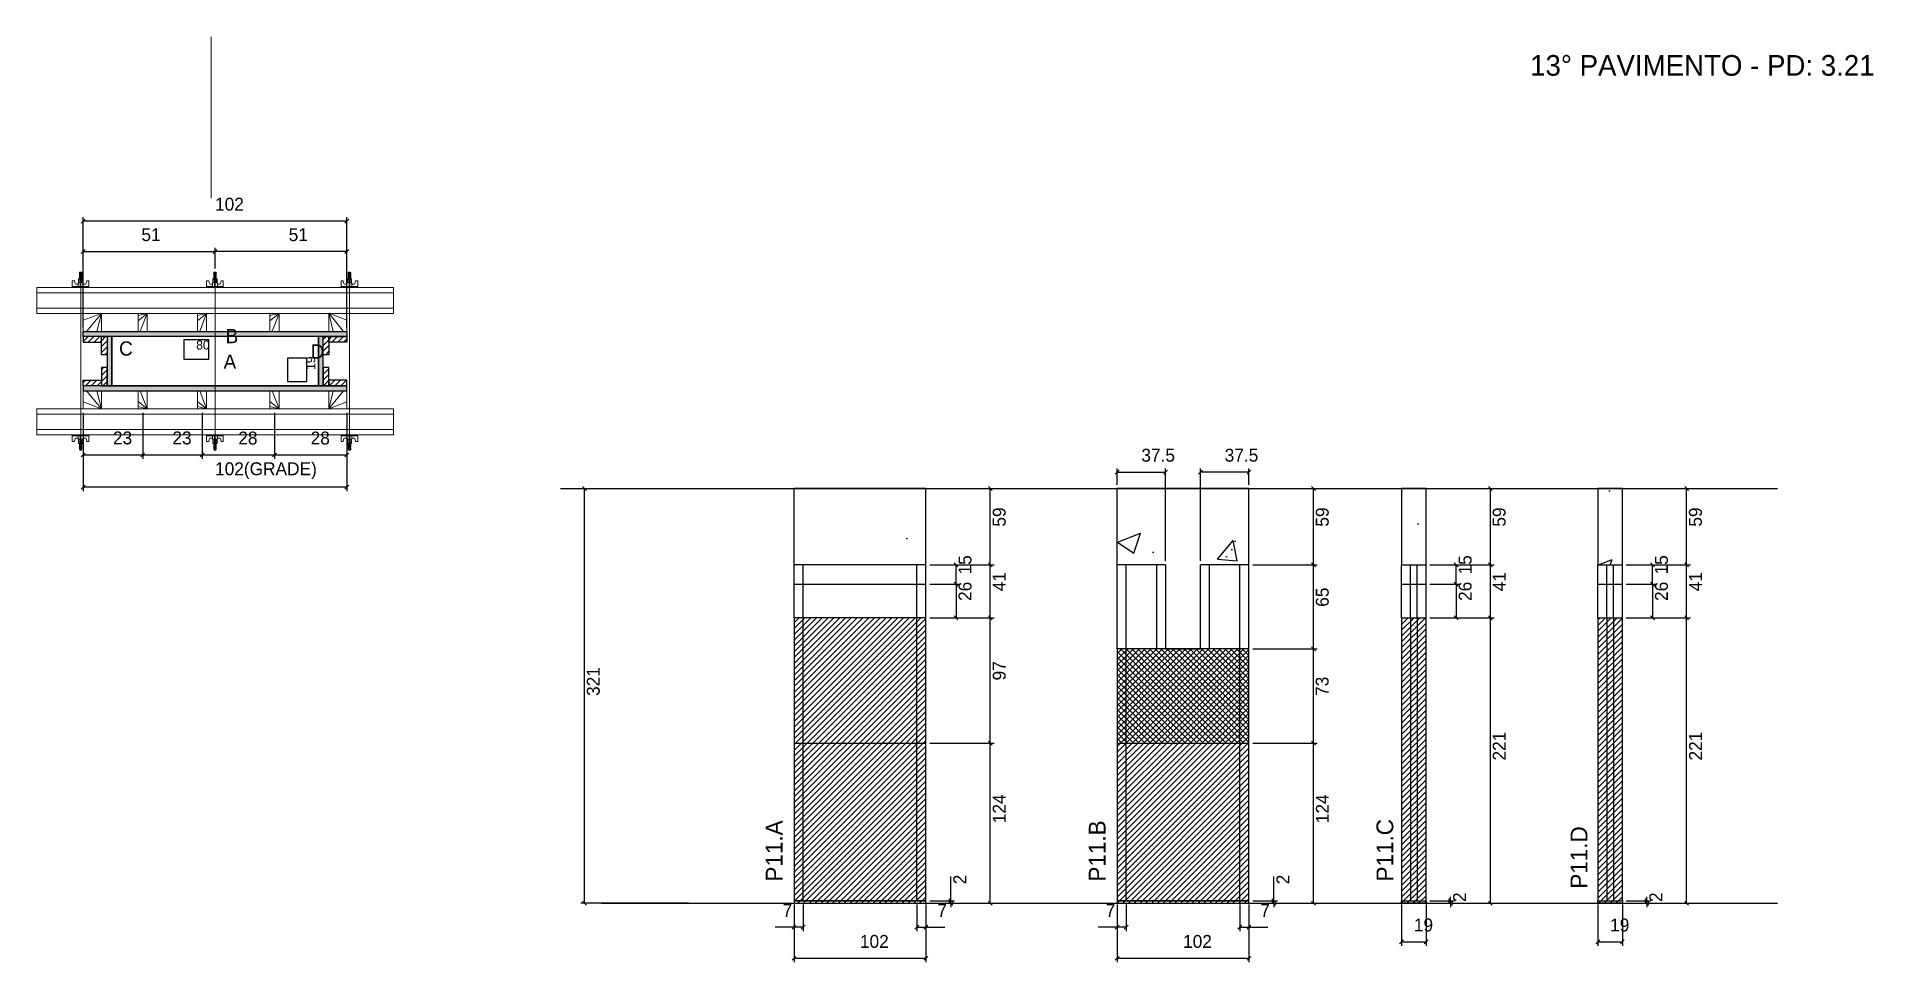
# Model space of a CAD drawing. Header units: metres. Extents: x 7609 to 9030, y 9845 to 10561.
import ezdxf

# ---------------------------------------------------------------- set-up
doc = ezdxf.new("R2010")
doc.units = ezdxf.units.M
for name, color, linetype in [('CHAPA', 7, 'Continuous'), ('COTA', 7, 'Continuous'), ('Hachura', 7, 'Continuous'), ('Madeira', 7, 'Continuous'), ('NIVEL 2° PAV.', 7, 'Continuous'), ('NOMENCLATURA', 7, 'Continuous'), ('Nível', 7, 'Continuous'), ('Painéis', 7, 'Continuous'), ('Perfil Metálico', 7, 'Continuous'), ('SARR_2.2x7', 7, 'Continuous'), ('SARRAFO', 7, 'Continuous'), ('Texto Seção', 7, 'Continuous'), ('TEXTO_GERAL', 7, 'Continuous')]:
    doc.layers.add(name, color=color, linetype=linetype)

msp = doc.modelspace()

# ---------------------------------------------------------------- hatches: boundary and pattern name
at = {"layer": 'COTA'}
h = msp.add_hatch(dxfattribs=at)
h.set_pattern_fill('AR-CONC')
h.paths.add_polyline_path([(8195, 10211.7), (8195, 10152.7), (8297, 10152.7), (8297, 10211.7), (8195, 10211.7)])
h = msp.add_hatch(dxfattribs=at)
h.set_pattern_fill('AR-CONC')
h.paths.add_polyline_path([(8445.1, 10152.7), (8482.6, 10152.7), (8482.6, 10087.7), (8509.6, 10087.7), (8509.6, 10152.7), (8547.1, 10152.7), (8547.1, 10211.7), (8445.1, 10211.7), (8445.1, 10152.7)])
h = msp.add_hatch(dxfattribs=at)
h.set_pattern_fill('AR-CONC')
h.paths.add_polyline_path([(8684.2, 10152.7), (8684.2, 10211.7), (8665.2, 10211.7), (8665.2, 10152.7), (8684.2, 10152.7), (8684.2, 10152.7)])
h = msp.add_hatch(dxfattribs=at)
h.set_pattern_fill('AR-CONC')
h.paths.add_polyline_path([(8836.1, 10152.7), (8836.1, 10211.7), (8817.1, 10211.7), (8817.1, 10152.7), (8836.1, 10152.7), (8836.1, 10152.7)])
at = {"layer": 'Hachura'}
h = msp.add_hatch(color=7, dxfattribs=at)
h.dxf.hatch_style = 1
h.paths.add_polyline_path([(7644.9, 10329.3), (7644.9, 10333.3), (7848.9, 10333.3), (7848.9, 10329.3), (7644.9, 10329.3)])
h = msp.add_hatch(color=7, dxfattribs=at)
h.dxf.hatch_style = 1
h.paths.add_polyline_path([(7644.9, 10329.3), (7644.9, 10333.3), (7848.9, 10333.3), (7848.9, 10329.3), (7644.9, 10329.3)])
h = msp.add_hatch(dxfattribs=at)
h.set_pattern_fill('ANSI31')
h.paths.add_polyline_path([(7658.9, 10329.3), (7658.9, 10324.9), (7644.9, 10324.9), (7644.9, 10329.3), (7658.9, 10329.3)])
h = msp.add_hatch(dxfattribs=at)
h.set_pattern_fill('ANSI31')
h.paths.add_polyline_path([(7663.3, 10329.3), (7658.9, 10329.3), (7658.9, 10315.3), (7663.3, 10315.3), (7663.3, 10329.3)])
h = msp.add_hatch(color=7, dxfattribs=at)
h.dxf.hatch_style = 1
h.paths.add_polyline_path([(7666.9, 10329.3), (7663.3, 10329.3), (7663.3, 10291.3), (7666.9, 10291.3), (7666.9, 10329.3)])
h = msp.add_hatch(color=7, dxfattribs=at)
h.dxf.hatch_style = 1
h.paths.add_polyline_path([(7666.9, 10329.3), (7663.3, 10329.3), (7663.3, 10291.3), (7666.9, 10291.3), (7666.9, 10329.3)])
h = msp.add_hatch(color=7, dxfattribs=at)
h.dxf.hatch_style = 1
h.paths.add_polyline_path([(7830.5, 10329.3), (7826.9, 10329.3), (7826.9, 10291.3), (7830.5, 10291.3), (7830.5, 10329.3)])
h = msp.add_hatch(color=7, dxfattribs=at)
h.dxf.hatch_style = 1
h.paths.add_polyline_path([(7830.5, 10329.3), (7826.9, 10329.3), (7826.9, 10291.3), (7830.5, 10291.3), (7830.5, 10329.3)])
h = msp.add_hatch(dxfattribs=at)
h.set_pattern_fill('ANSI31')
h.paths.add_polyline_path([(7834.9, 10329.3), (7830.5, 10329.3), (7830.5, 10315.3), (7834.9, 10315.3), (7834.9, 10329.3)])
h = msp.add_hatch(dxfattribs=at)
h.set_pattern_fill('ANSI31')
h.paths.add_polyline_path([(7834.9, 10329.3), (7834.9, 10324.9), (7848.9, 10324.9), (7848.9, 10329.3), (7834.9, 10329.3)])
h = msp.add_hatch(dxfattribs=at)
h.set_pattern_fill('ANSI31')
h.paths.add_polyline_path([(7663.3, 10291.3), (7658.9, 10291.3), (7658.9, 10305.3), (7663.3, 10305.3), (7663.3, 10291.3)])
h = msp.add_hatch(dxfattribs=at)
h.set_pattern_fill('ANSI31')
h.paths.add_polyline_path([(7834.9, 10291.3), (7830.5, 10291.3), (7830.5, 10305.3), (7834.9, 10305.3), (7834.9, 10291.3)])
h = msp.add_hatch(dxfattribs=at)
h.set_pattern_fill('ANSI31')
h.paths.add_polyline_path([(7658.9, 10291.3), (7658.9, 10295.7), (7644.9, 10295.7), (7644.9, 10291.3), (7658.9, 10291.3)])
h = msp.add_hatch(color=7, dxfattribs=at)
h.dxf.hatch_style = 1
h.paths.add_polyline_path([(7644.9, 10291.3), (7644.9, 10287.3), (7848.9, 10287.3), (7848.9, 10291.3), (7644.9, 10291.3)])
h = msp.add_hatch(color=7, dxfattribs=at)
h.dxf.hatch_style = 1
h.paths.add_polyline_path([(7644.9, 10291.3), (7644.9, 10287.3), (7848.9, 10287.3), (7848.9, 10291.3), (7644.9, 10291.3)])
h = msp.add_hatch(dxfattribs=at)
h.set_pattern_fill('ANSI31')
h.paths.add_polyline_path([(7834.9, 10291.3), (7834.9, 10295.7), (7848.9, 10295.7), (7848.9, 10291.3), (7834.9, 10291.3)])
h = msp.add_hatch(dxfattribs=at)
h.set_pattern_fill('ANSI31')
h.paths.add_polyline_path([(8297, 10014.7), (8297, 10111.7), (8195, 10111.7), (8195, 10014.7), (8297, 10014.7)])
h = msp.add_hatch(dxfattribs=at)
h.set_pattern_fill('ANSI31')
h.paths.add_polyline_path([(8684.2, 9890.7), (8684.2, 10111.7), (8665.2, 10111.7), (8665.2, 9890.7), (8684.2, 9890.7)])
h = msp.add_hatch(dxfattribs=at)
h.set_pattern_fill('ANSI31')
h.paths.add_polyline_path([(8836.1, 9890.7), (8836.1, 10111.7), (8817.1, 10111.7), (8817.1, 9890.7), (8836.1, 9890.7)])
h = msp.add_hatch(dxfattribs=at)
h.set_pattern_fill('ANSI37')
h.paths.add_polyline_path([(8445.1, 10014.7), (8547.1, 10014.7), (8547.1, 10087.7), (8445.1, 10087.7), (8445.1, 10014.7)])
h = msp.add_hatch(dxfattribs=at)
h.set_pattern_fill('ANSI31')
h.paths.add_polyline_path([(8297, 10014.7), (8195, 10014.7), (8195, 9890.7), (8297, 9890.7), (8297, 10014.7)])
h = msp.add_hatch(dxfattribs=at)
h.set_pattern_fill('ANSI31')
h.paths.add_polyline_path([(8547.1, 9890.7), (8547.1, 10014.7), (8445.1, 10014.7), (8445.1, 9890.7), (8547.1, 9890.7)])

# ---------------------------------------------------------------- linework, layer by layer
at = {"layer": 'CHAPA', "color": 1, "lineweight": 25}
for points in [[(7644.9, 10329.3), (7644.9, 10333.3), (7848.9, 10333.3), (7848.9, 10329.3)], [(7644.9, 10329.3), (7644.9, 10333.3), (7848.9, 10333.3), (7848.9, 10329.3)], [(7666.9, 10329.3), (7663.3, 10329.3), (7663.3, 10291.3), (7666.9, 10291.3)], [(7666.9, 10329.3), (7663.3, 10329.3), (7663.3, 10291.3), (7666.9, 10291.3)], [(7830.5, 10329.3), (7826.9, 10329.3), (7826.9, 10291.3), (7830.5, 10291.3)], [(7830.5, 10329.3), (7826.9, 10329.3), (7826.9, 10291.3), (7830.5, 10291.3)], [(7644.9, 10291.3), (7644.9, 10287.3), (7848.9, 10287.3), (7848.9, 10291.3)], [(7644.9, 10291.3), (7644.9, 10287.3), (7848.9, 10287.3), (7848.9, 10291.3)]]:
    msp.add_lwpolyline(points, close=True, dxfattribs=at)
at = {"layer": 'COTA', "color": 0, "lineweight": 25}
for p, q in [((7646.4, 10420.2), (7643.4, 10417.2)), ((7847.4, 10417.2), (7850.4, 10420.2)), ((7646.4, 10396.6), (7643.4, 10393.6)), ((7748.4, 10396.6), (7745.4, 10393.6)), ((7745.4, 10393.6), (7748.4, 10396.6)), ((7847.4, 10393.6), (7850.4, 10396.6)), ((7646.4, 10239.2), (7643.4, 10236.2)), ((7689.4, 10236.2), (7692.4, 10239.2)), ((7692.4, 10239.2), (7689.4, 10236.2)), ((7735.4, 10236.2), (7738.4, 10239.2)), ((7738.4, 10239.2), (7735.4, 10236.2)), ((7791.4, 10236.2), (7794.4, 10239.2)), ((7794.4, 10239.2), (7791.4, 10236.2)), ((7847.4, 10236.2), (7850.4, 10239.2)), ((7646.4, 10214.3), (7643.4, 10211.3)), ((7847.4, 10211.3), (7850.4, 10214.3)), ((8348.4, 10210.2), (8345.4, 10213.2)), ((8598.5, 10210.2), (8595.5, 10213.2)), ((8735.4, 10210.2), (8732.4, 10213.2)), ((8887.3, 10210.2), (8884.3, 10213.2)), ((8345.4, 10154.2), (8348.4, 10151.2)), ((8595.5, 10154.2), (8598.5, 10151.2)), ((8732.4, 10154.2), (8735.4, 10151.2)), ((8884.3, 10154.2), (8887.3, 10151.2)), ((8348.4, 10110.2), (8345.4, 10113.2)), ((8735.4, 10110.2), (8732.4, 10113.2)), ((8887.3, 10110.2), (8884.3, 10113.2)), ((8598.5, 10086.2), (8595.5, 10089.2)), ((8345.4, 10016.2), (8348.4, 10013.2)), ((8348.4, 10013.2), (8345.4, 10016.2)), ((8595.5, 10016.2), (8598.5, 10013.2)), ((8598.5, 10013.2), (8595.5, 10016.2)), ((8314.8, 9894.2), (8317.8, 9891.2)), ((8564.8, 9894.2), (8567.8, 9891.2)), ((8701.6, 9894.2), (8704.6, 9891.2)), ((8853.5, 9894.2), (8856.5, 9891.2)), ((8317.8, 9889.2), (8314.8, 9892.2)), ((8345.4, 9892.2), (8348.4, 9889.2)), ((8567.8, 9889.2), (8564.8, 9892.2)), ((8595.5, 9892.2), (8598.5, 9889.2)), ((8704.6, 9889.2), (8701.6, 9892.2)), ((8732.4, 9892.2), (8735.4, 9889.2)), ((8856.5, 9889.2), (8853.5, 9892.2)), ((8884.3, 9892.2), (8887.3, 9889.2)), ((8196.5, 9873.7), (8193.5, 9870.7)), ((8200.5, 9870.7), (8203.5, 9873.7)), ((8291.5, 9873.7), (8288.5, 9870.7)), ((8295.5, 9870.7), (8298.5, 9873.7)), ((8446.6, 9873.7), (8443.6, 9870.7)), ((8450.6, 9870.7), (8453.6, 9873.7)), ((8541.6, 9873.7), (8538.6, 9870.7)), ((8545.6, 9870.7), (8548.6, 9873.7)), ((8666.7, 9862.3), (8663.7, 9859.3)), ((8682.7, 9859.3), (8685.7, 9862.3)), ((8818.6, 9862.3), (8815.6, 9859.3)), ((8834.6, 9859.3), (8837.6, 9862.3)), ((8196.5, 9849.6), (8193.5, 9846.6)), ((8295.5, 9846.6), (8298.5, 9849.6)), ((8446.6, 9849.6), (8443.6, 9846.6)), ((8545.6, 9846.6), (8548.6, 9849.6))]:
    msp.add_line(p, q, dxfattribs=at)
at = {"layer": 'COTA', "color": 241, "lineweight": 25}
for p, q in [((7644.9, 10336.3), (7644.9, 10421.7)), ((7848.9, 10418.7), (7644.9, 10418.7)), ((7848.9, 10336.3), (7848.9, 10421.7)), ((7644.9, 10370.3), (7644.9, 10398.1)), ((7644.9, 10395.1), (7746.9, 10395.1)), ((7746.9, 10382.1), (7746.9, 10398.1)), ((7746.9, 10382.1), (7746.9, 10398.1)), ((7848.9, 10395.1), (7746.9, 10395.1)), ((7848.9, 10370.3), (7848.9, 10398.1)), ((7644.9, 10270.3), (7644.9, 10209.8)), ((7644.9, 10270.3), (7644.9, 10234.7)), ((7690.9, 10270.3), (7690.9, 10234.7)), ((7690.9, 10270.3), (7690.9, 10234.7)), ((7736.9, 10270.3), (7736.9, 10234.7)), ((7736.9, 10270.3), (7736.9, 10234.7)), ((7792.9, 10270.3), (7792.9, 10234.7)), ((7792.9, 10270.3), (7792.9, 10234.7)), ((7848.9, 10270.3), (7848.9, 10209.8)), ((7848.9, 10270.3), (7848.9, 10234.7)), ((7644.9, 10237.7), (7690.9, 10237.7)), ((7690.9, 10237.7), (7736.9, 10237.7)), ((7736.9, 10237.7), (7792.9, 10237.7)), ((7792.9, 10237.7), (7848.9, 10237.7)), ((7848.9, 10212.8), (7644.9, 10212.8)), ((8297, 10211.7), (8195, 10211.7)), ((8195, 10111.7), (8195, 10211.7)), ((8297, 10111.7), (8297, 10211.7)), ((8547.1, 10211.7), (8445.1, 10211.7)), ((8445.1, 10152.7), (8445.1, 10211.7)), ((8547.1, 10152.7), (8547.1, 10211.7))]:
    msp.add_line(p, q, dxfattribs=at)
at = {"layer": 'COTA', "color": 180, "lineweight": 25}
for p, q in [((7742, 10326.8), (7722.7, 10326.8)), ((7722.7, 10326.8), (7722.7, 10311.8)), ((7742, 10311.8), (7742, 10326.8)), ((7722.7, 10311.8), (7742, 10311.8)), ((7817.9, 10312.5), (7802.9, 10312.5)), ((7802.9, 10312.5), (7802.9, 10294.5)), ((7817.9, 10294.5), (7817.9, 10312.5)), ((7802.9, 10294.5), (7817.9, 10294.5))]:
    msp.add_line(p, q, dxfattribs=at)
at = {"layer": 'COTA', "color": 4, "lineweight": 25}
for p, q in [((8300, 10211.7), (8349.9, 10211.7)), ((8346.9, 10152.7), (8346.9, 10211.7)), ((8550.1, 10211.7), (8600, 10211.7)), ((8597, 10152.7), (8597, 10211.7)), ((8687.2, 10211.7), (8736.9, 10211.7)), ((8733.9, 10152.7), (8733.9, 10211.7)), ((8839.1, 10211.7), (8888.8, 10211.7)), ((8885.8, 10152.7), (8885.8, 10211.7)), ((8300, 10152.7), (8349.9, 10152.7)), ((8550.1, 10152.7), (8600, 10152.7)), ((8687.2, 10152.7), (8736.9, 10152.7)), ((8839.1, 10152.7), (8888.8, 10152.7)), ((8300, 10111.7), (8349.9, 10111.7)), ((8346.9, 10014.7), (8346.9, 10111.7)), ((8687.2, 10111.7), (8736.9, 10111.7)), ((8733.9, 9890.7), (8733.9, 10111.7)), ((8839.1, 10111.7), (8888.8, 10111.7)), ((8885.8, 9890.7), (8885.8, 10111.7)), ((8550.1, 10087.7), (8600, 10087.7)), ((8597, 10014.7), (8597, 10087.7)), ((8300, 10014.7), (8349.9, 10014.7)), ((8300, 10014.7), (8349.9, 10014.7)), ((8346.9, 9890.7), (8346.9, 10014.7)), ((8550.1, 10014.7), (8600, 10014.7)), ((8550.1, 10014.7), (8600, 10014.7)), ((8597, 9890.7), (8597, 10014.7)), ((8316.3, 9892.7), (8316.3, 9911.5)), ((8566.3, 9892.7), (8566.3, 9911.5)), ((8703.1, 9892.7), (8703.1, 9895.7)), ((8855, 9892.7), (8855, 9895.7)), ((8195, 9889.7), (8195, 9845.1)), ((8195, 9887.7), (8195, 9869.2)), ((8202, 9889.7), (8202, 9869.2)), ((8290, 9889.7), (8290, 9869.2)), ((8297, 9889.7), (8297, 9845.1)), ((8297, 9887.7), (8297, 9869.2)), ((8300, 9892.7), (8319.3, 9892.7)), ((8300, 9890.7), (8319.3, 9890.7)), ((8300, 9890.7), (8349.9, 9890.7)), ((8316.3, 9890.7), (8316.3, 9892.7)), ((8316.3, 9890.7), (8316.3, 9887.7)), ((8445.1, 9889.7), (8445.1, 9845.1)), ((8445.1, 9887.7), (8445.1, 9869.2)), ((8452.1, 9889.7), (8452.1, 9869.2)), ((8540.1, 9889.7), (8540.1, 9869.2)), ((8547.1, 9889.7), (8547.1, 9845.1)), ((8547.1, 9887.7), (8547.1, 9869.2)), ((8550.1, 9892.7), (8569.3, 9892.7)), ((8550.1, 9890.7), (8569.3, 9890.7)), ((8550.1, 9890.7), (8600, 9890.7)), ((8566.3, 9890.7), (8566.3, 9892.7)), ((8566.3, 9890.7), (8566.3, 9887.7)), ((8665.2, 9889.7), (8665.2, 9857.8)), ((8684.2, 9889.7), (8684.2, 9857.8)), ((8687.2, 9892.7), (8706.1, 9892.7)), ((8687.2, 9890.7), (8706.1, 9890.7)), ((8687.2, 9890.7), (8736.9, 9890.7)), ((8703.1, 9890.7), (8703.1, 9892.7)), ((8703.1, 9890.7), (8703.1, 9887.7)), ((8817.1, 9889.7), (8817.1, 9857.8)), ((8836.1, 9889.7), (8836.1, 9857.8)), ((8839.1, 9892.7), (8858, 9892.7)), ((8839.1, 9890.7), (8858, 9890.7)), ((8839.1, 9890.7), (8888.8, 9890.7)), ((8855, 9890.7), (8855, 9892.7)), ((8855, 9890.7), (8855, 9887.7)), ((8195, 9872.2), (8180.3, 9872.2)), ((8202, 9872.2), (8195, 9872.2)), ((8290, 9872.2), (8297, 9872.2)), ((8297, 9872.2), (8311.8, 9872.2)), ((8445.1, 9872.2), (8430.3, 9872.2)), ((8452.1, 9872.2), (8445.1, 9872.2)), ((8540.1, 9872.2), (8547.1, 9872.2)), ((8547.1, 9872.2), (8561.8, 9872.2)), ((8665.2, 9860.8), (8684.2, 9860.8)), ((8817.1, 9860.8), (8836.1, 9860.8)), ((8297, 9848.1), (8195, 9848.1)), ((8547.1, 9848.1), (8445.1, 9848.1))]:
    msp.add_line(p, q, dxfattribs=at)
at = {"layer": 'COTA', "color": 241, "lineweight": 25}
for points in [[(8684.2, 10152.7), (8684.2, 10211.7), (8665.2, 10211.7), (8665.2, 10152.7)], [(8836.1, 10152.7), (8836.1, 10211.7), (8817.1, 10211.7), (8817.1, 10152.7)]]:
    msp.add_lwpolyline(points, dxfattribs=at)
at = {"layer": 'Hachura', "color": 0, "lineweight": 9}
for p, q in [((7641.8, 10378.4), (7644, 10377.3)), ((7643.9, 10377.1), (7641.8, 10378.2)), ((7641.8, 10377.2), (7644, 10376.2)), ((7643.9, 10375.9), (7641.8, 10377)), ((7641.8, 10376.1), (7644, 10375)), ((7641.9, 10378.8), (7642.2, 10379.1)), ((7641.9, 10378.5), (7641.9, 10378.8)), ((7643.8, 10378.8), (7641.9, 10378.8)), ((7641.9, 10378.5), (7643.8, 10377.5)), ((7641.9, 10378.5), (7643.8, 10377.5)), ((7641.9, 10377.3), (7641.9, 10378)), ((7643.8, 10377), (7641.9, 10378)), ((7641.9, 10377.3), (7643.8, 10376.4)), ((7641.9, 10376.2), (7641.9, 10376.8)), ((7643.8, 10375.8), (7641.9, 10376.8)), ((7641.9, 10376.6), (7641.9, 10376.8)), ((7641.9, 10376.2), (7643.8, 10375.2)), ((7642.2, 10379.1), (7643.5, 10379.1)), ((7643.8, 10378.2), (7642.5, 10378.8)), ((7643.9, 10378.3), (7642.8, 10378.8)), ((7643.3, 10378.8), (7644, 10378.5)), ((7643.8, 10378.8), (7643.5, 10379.1)), ((7643.5, 10378.8), (7643.8, 10378.7)), ((7643.8, 10378.2), (7643.8, 10377.5)), ((7643.8, 10376.4), (7643.8, 10377)), ((7745.8, 10378.4), (7748, 10377.3)), ((7747.9, 10377.1), (7745.8, 10378.2)), ((7745.8, 10377.2), (7748, 10376.2)), ((7747.9, 10375.9), (7745.8, 10377)), ((7745.8, 10376.1), (7748, 10375)), ((7745.9, 10378.8), (7746.2, 10379.1)), ((7745.9, 10378.5), (7745.9, 10378.8)), ((7747.8, 10378.8), (7745.9, 10378.8)), ((7745.9, 10378.5), (7747.8, 10377.5)), ((7745.9, 10378.5), (7747.8, 10377.5)), ((7745.9, 10377.3), (7745.9, 10378)), ((7747.8, 10377), (7745.9, 10378)), ((7745.9, 10377.3), (7747.8, 10376.4)), ((7745.9, 10376.2), (7745.9, 10376.8)), ((7747.8, 10375.8), (7745.9, 10376.8)), ((7745.9, 10376.6), (7745.9, 10376.8)), ((7745.9, 10376.2), (7747.8, 10375.2)), ((7746.2, 10379.1), (7747.5, 10379.1)), ((7747.8, 10378.2), (7746.5, 10378.8)), ((7747.9, 10378.3), (7746.8, 10378.8)), ((7747.3, 10378.8), (7748, 10378.5)), ((7747.8, 10378.8), (7747.5, 10379.1)), ((7747.5, 10378.8), (7747.8, 10378.7)), ((7747.8, 10378.2), (7747.8, 10377.5)), ((7747.8, 10376.4), (7747.8, 10377)), ((7850.5, 10378.8), (7849.8, 10378.5)), ((7852, 10378.4), (7849.8, 10377.3)), ((7852, 10377.2), (7849.8, 10376.2)), ((7852, 10376.1), (7849.8, 10375)), ((7849.9, 10378.3), (7851, 10378.8)), ((7849.9, 10377.1), (7852, 10378.2)), ((7849.9, 10375.9), (7852, 10377)), ((7850, 10378.8), (7850.3, 10379.1)), ((7850.3, 10378.8), (7850, 10378.7)), ((7850, 10378.2), (7851.3, 10378.8)), ((7850, 10378.8), (7851.9, 10378.8)), ((7851.9, 10378.5), (7850, 10377.5)), ((7851.9, 10378.5), (7850, 10377.5)), ((7850, 10378.2), (7850, 10377.5)), ((7850, 10377), (7851.9, 10378)), ((7851.9, 10377.3), (7850, 10376.4)), ((7850, 10376.4), (7850, 10377)), ((7850, 10375.8), (7851.9, 10376.8)), ((7851.9, 10376.2), (7850, 10375.2)), ((7851.6, 10379.1), (7850.3, 10379.1)), ((7851.9, 10378.8), (7851.6, 10379.1)), ((7851.9, 10378.5), (7851.9, 10378.8)), ((7851.9, 10377.3), (7851.9, 10378)), ((7851.9, 10376.2), (7851.9, 10376.8)), ((7851.9, 10376.6), (7851.9, 10376.8)), ((7636.4, 10367.3), (7636.4, 10372.5)), ((7636.4, 10372.5), (7638.1, 10372.5)), ((7636.4, 10368.2), (7649.3, 10368.2)), ((7636.4, 10368.2), (7641.6, 10368.2)), ((7649.3, 10367.3), (7636.4, 10367.3)), ((7636.6, 10368.3), (7636.6, 10367.3)), ((7636.8, 10368.3), (7636.8, 10367.3)), ((7637.1, 10368.3), (7637.1, 10367.3)), ((7637.6, 10368.3), (7637.6, 10367.3)), ((7638.1, 10372.5), (7638.7, 10370.3)), ((7638.4, 10368.3), (7638.4, 10367.3)), ((7639, 10370), (7641, 10370)), ((7639.9, 10368.3), (7639.9, 10367.3)), ((7648.4, 10367.3), (7640.6, 10367.3)), ((7641, 10370.8), (7644.8, 10370.8)), ((7641, 10368.2), (7641, 10370.8)), ((7642.9, 10368.2), (7641, 10368.2)), ((7644.6, 10374), (7641.2, 10374)), ((7644.6, 10374), (7641.2, 10374)), ((7641.2, 10374), (7641.2, 10370.8)), ((7641.6, 10368.2), (7642.2, 10368.2)), ((7643.9, 10374.8), (7641.8, 10375.8)), ((7643, 10374), (7641.8, 10374.7)), ((7641.9, 10375), (7641.9, 10375.7)), ((7643.8, 10374.7), (7641.9, 10375.7)), ((7641.9, 10375), (7643.8, 10374)), ((7642.8, 10374), (7641.9, 10374.5)), ((7641.9, 10374), (7641.9, 10374.5)), ((7641.9, 10367.9), (7641.9, 10368.1)), ((7641.9, 10367.5), (7641.9, 10367.9)), ((7642.2, 10374), (7642.2, 10370.8)), ((7642.6, 10368.2), (7642.6, 10370.2)), ((7642.9, 10368.2), (7642.9, 10367.3)), ((7643.1, 10370.2), (7643.1, 10368.2)), ((7643.8, 10375.6), (7643.8, 10375.8)), ((7643.8, 10375.6), (7643.8, 10375.2)), ((7643.8, 10374.7), (7643.8, 10374)), ((7643.8, 10374), (7643.8, 10370.8)), ((7643.9, 10368.1), (7643.9, 10367.7)), ((7644.6, 10370.8), (7644.6, 10374)), ((7644.8, 10370.8), (7644.6, 10370.8)), ((7644.8, 10370.8), (7644.6, 10370.8)), ((7644.8, 10370.8), (7644.8, 10368.2)), ((7646.8, 10370), (7644.8, 10370)), ((7645.9, 10368.3), (7645.9, 10367.3)), ((7647.7, 10372.5), (7647.1, 10370.3)), ((7647.4, 10368.3), (7647.4, 10367.3)), ((7649.3, 10372.5), (7647.7, 10372.5)), ((7648.2, 10368.3), (7648.2, 10367.3)), ((7648.7, 10368.3), (7648.7, 10367.3)), ((7649, 10368.3), (7649, 10367.3)), ((7649.2, 10368.3), (7649.2, 10367.3)), ((7649.3, 10368.2), (7649.3, 10372.5)), ((7649.3, 10368.2), (7649.3, 10367.3)), ((7740.4, 10367.3), (7740.4, 10372.5)), ((7740.4, 10372.5), (7742.1, 10372.5)), ((7740.4, 10368.2), (7753.3, 10368.2)), ((7740.4, 10368.2), (7745.6, 10368.2)), ((7753.3, 10367.3), (7740.4, 10367.3)), ((7740.6, 10368.3), (7740.6, 10367.3)), ((7740.8, 10368.3), (7740.8, 10367.3)), ((7741.1, 10368.3), (7741.1, 10367.3)), ((7741.6, 10368.3), (7741.6, 10367.3)), ((7742.1, 10372.5), (7742.7, 10370.3)), ((7742.4, 10368.3), (7742.4, 10367.3)), ((7743, 10370), (7745, 10370)), ((7743.9, 10368.3), (7743.9, 10367.3)), ((7752.4, 10367.3), (7744.6, 10367.3)), ((7745, 10370.8), (7748.8, 10370.8)), ((7745, 10368.2), (7745, 10370.8)), ((7746.9, 10368.2), (7745, 10368.2)), ((7748.6, 10374), (7745.2, 10374)), ((7748.6, 10374), (7745.2, 10374)), ((7745.2, 10374), (7745.2, 10370.8)), ((7745.6, 10368.2), (7746.2, 10368.2)), ((7747.9, 10374.8), (7745.8, 10375.8)), ((7747, 10374), (7745.8, 10374.7)), ((7745.9, 10375), (7745.9, 10375.7)), ((7747.8, 10374.7), (7745.9, 10375.7)), ((7745.9, 10375), (7747.8, 10374)), ((7746.8, 10374), (7745.9, 10374.5)), ((7745.9, 10374), (7745.9, 10374.5)), ((7745.9, 10367.9), (7745.9, 10368.1)), ((7745.9, 10367.5), (7745.9, 10367.9)), ((7746.2, 10374), (7746.2, 10370.8)), ((7746.6, 10368.2), (7746.6, 10370.2)), ((7746.9, 10368.2), (7746.9, 10367.3)), ((7747.1, 10370.2), (7747.1, 10368.2)), ((7747.8, 10375.6), (7747.8, 10375.8)), ((7747.8, 10375.6), (7747.8, 10375.2)), ((7747.8, 10374.7), (7747.8, 10374)), ((7747.8, 10374), (7747.8, 10370.8)), ((7747.9, 10368.1), (7747.9, 10367.7)), ((7748.6, 10370.8), (7748.6, 10374)), ((7748.8, 10370.8), (7748.6, 10370.8)), ((7748.8, 10370.8), (7748.6, 10370.8)), ((7748.8, 10370.8), (7748.8, 10368.2)), ((7750.8, 10370), (7748.8, 10370)), ((7749.9, 10368.3), (7749.9, 10367.3)), ((7751.7, 10372.5), (7751.1, 10370.3)), ((7751.4, 10368.3), (7751.4, 10367.3)), ((7753.3, 10372.5), (7751.7, 10372.5)), ((7752.2, 10368.3), (7752.2, 10367.3)), ((7752.7, 10368.3), (7752.7, 10367.3)), ((7753, 10368.3), (7753, 10367.3)), ((7753.2, 10368.3), (7753.2, 10367.3)), ((7753.3, 10368.2), (7753.3, 10372.5)), ((7753.3, 10368.2), (7753.3, 10367.3)), ((7844.4, 10368.2), (7844.4, 10372.5)), ((7844.4, 10372.5), (7846.1, 10372.5)), ((7857.3, 10368.2), (7844.4, 10368.2)), ((7844.4, 10368.2), (7844.4, 10367.3)), ((7844.4, 10367.3), (7857.3, 10367.3)), ((7844.6, 10368.3), (7844.6, 10367.3)), ((7844.8, 10368.3), (7844.8, 10367.3)), ((7845.1, 10368.3), (7845.1, 10367.3)), ((7845.4, 10367.3), (7853.2, 10367.3)), ((7845.6, 10368.3), (7845.6, 10367.3)), ((7846.1, 10372.5), (7846.7, 10370.3)), ((7846.4, 10368.3), (7846.4, 10367.3)), ((7847, 10370), (7849, 10370)), ((7847.9, 10368.3), (7847.9, 10367.3)), ((7852.8, 10370.8), (7849, 10370.8)), ((7849, 10370.8), (7849, 10368.2)), ((7849, 10370.8), (7849.2, 10370.8)), ((7849, 10370.8), (7849.2, 10370.8)), ((7849.2, 10374), (7852.6, 10374)), ((7849.2, 10374), (7852.6, 10374)), ((7849.2, 10370.8), (7849.2, 10374)), ((7849.9, 10374.8), (7852, 10375.8)), ((7849.9, 10368.1), (7849.9, 10367.7)), ((7850, 10375.6), (7850, 10375.8)), ((7850, 10374.7), (7851.9, 10375.7)), ((7850, 10375.6), (7850, 10375.2)), ((7851.9, 10375), (7850, 10374)), ((7850, 10374.7), (7850, 10374)), ((7850, 10374), (7850, 10370.8)), ((7850.7, 10370.2), (7850.7, 10368.2)), ((7850.8, 10374), (7852, 10374.7)), ((7850.9, 10368.2), (7852.8, 10368.2)), ((7850.9, 10368.2), (7850.9, 10367.3)), ((7851, 10374), (7851.9, 10374.5)), ((7851.2, 10368.2), (7851.2, 10370.2)), ((7851.5, 10374), (7851.5, 10370.8)), ((7852.2, 10368.2), (7851.5, 10368.2)), ((7851.9, 10375), (7851.9, 10375.7)), ((7851.9, 10374), (7851.9, 10374.5)), ((7851.9, 10367.9), (7851.9, 10368.1)), ((7851.9, 10367.5), (7851.9, 10367.9)), ((7857.3, 10368.2), (7852.2, 10368.2)), ((7852.6, 10374), (7852.6, 10370.8)), ((7852.8, 10368.2), (7852.8, 10370.8)), ((7854.8, 10370), (7852.8, 10370)), ((7853.9, 10368.3), (7853.9, 10367.3)), ((7855.7, 10372.5), (7855.1, 10370.3)), ((7855.4, 10368.3), (7855.4, 10367.3)), ((7857.3, 10372.5), (7855.7, 10372.5)), ((7856.2, 10368.3), (7856.2, 10367.3)), ((7856.7, 10368.3), (7856.7, 10367.3)), ((7857, 10368.3), (7857, 10367.3)), ((7857.2, 10368.3), (7857.2, 10367.3)), ((7857.3, 10367.3), (7857.3, 10372.5)), ((7649.3, 10253.3), (7636.4, 10253.3)), ((7636.4, 10253.3), (7636.4, 10248.2)), ((7636.4, 10252.4), (7649.3, 10252.4)), ((7636.4, 10252.4), (7641.6, 10252.4)), ((7636.4, 10248.2), (7638.1, 10248.2)), ((7636.6, 10252.4), (7636.6, 10253.3)), ((7636.8, 10252.4), (7636.8, 10253.3)), ((7637.1, 10252.4), (7637.1, 10253.3)), ((7637.6, 10252.4), (7637.6, 10253.3)), ((7638.1, 10248.2), (7638.7, 10250.4)), ((7638.4, 10252.4), (7638.4, 10253.3)), ((7639, 10250.6), (7641, 10250.6)), ((7639.9, 10252.4), (7639.9, 10253.3)), ((7648.4, 10253.3), (7640.6, 10253.3)), ((7642.9, 10252.4), (7641, 10252.4)), ((7641, 10252.4), (7641, 10249.9)), ((7641, 10249.9), (7644.8, 10249.9)), ((7641.2, 10246.6), (7641.2, 10249.9)), ((7641.6, 10252.4), (7642.2, 10252.4)), ((7641.9, 10253.2), (7641.9, 10252.8)), ((7641.9, 10252.8), (7641.9, 10252.5)), ((7642.2, 10246.6), (7642.2, 10249.9)), ((7642.6, 10252.4), (7642.6, 10250.4)), ((7642.9, 10252.4), (7642.9, 10253.3)), ((7643.1, 10250.4), (7643.1, 10252.4)), ((7643.8, 10246.6), (7643.8, 10249.9)), ((7643.9, 10252.6), (7643.9, 10253)), ((7644.6, 10249.9), (7644.6, 10246.6)), ((7644.8, 10249.9), (7644.6, 10249.9)), ((7644.8, 10249.9), (7644.6, 10249.9)), ((7644.8, 10249.9), (7644.8, 10252.4)), ((7646.8, 10250.6), (7644.8, 10250.6)), ((7645.9, 10252.4), (7645.9, 10253.3)), ((7647.7, 10248.2), (7647.1, 10250.4)), ((7647.4, 10252.4), (7647.4, 10253.3)), ((7649.3, 10248.2), (7647.7, 10248.2)), ((7648.2, 10252.4), (7648.2, 10253.3)), ((7648.7, 10252.4), (7648.7, 10253.3)), ((7649, 10252.4), (7649, 10253.3)), ((7649.2, 10252.4), (7649.2, 10253.3)), ((7649.3, 10252.4), (7649.3, 10253.3)), ((7649.3, 10252.4), (7649.3, 10248.2)), ((7753.3, 10253.3), (7740.4, 10253.3)), ((7740.4, 10253.3), (7740.4, 10248.2)), ((7740.4, 10252.4), (7753.3, 10252.4)), ((7740.4, 10252.4), (7745.6, 10252.4)), ((7740.4, 10248.2), (7742.1, 10248.2)), ((7740.6, 10252.4), (7740.6, 10253.3)), ((7740.8, 10252.4), (7740.8, 10253.3)), ((7741.1, 10252.4), (7741.1, 10253.3)), ((7741.6, 10252.4), (7741.6, 10253.3)), ((7742.1, 10248.2), (7742.7, 10250.4)), ((7742.4, 10252.4), (7742.4, 10253.3)), ((7743, 10250.6), (7745, 10250.6)), ((7743.9, 10252.4), (7743.9, 10253.3)), ((7752.4, 10253.3), (7744.6, 10253.3)), ((7746.9, 10252.4), (7745, 10252.4)), ((7745, 10252.4), (7745, 10249.9)), ((7745, 10249.9), (7748.8, 10249.9)), ((7745.2, 10246.6), (7745.2, 10249.9)), ((7745.6, 10252.4), (7746.2, 10252.4)), ((7745.9, 10253.2), (7745.9, 10252.8)), ((7745.9, 10252.8), (7745.9, 10252.5)), ((7746.2, 10246.6), (7746.2, 10249.9)), ((7746.6, 10252.4), (7746.6, 10250.4)), ((7746.9, 10252.4), (7746.9, 10253.3)), ((7747.1, 10250.4), (7747.1, 10252.4)), ((7747.8, 10246.6), (7747.8, 10249.9)), ((7747.9, 10252.6), (7747.9, 10253)), ((7748.6, 10249.9), (7748.6, 10246.6)), ((7748.8, 10249.9), (7748.6, 10249.9)), ((7748.8, 10249.9), (7748.6, 10249.9)), ((7748.8, 10249.9), (7748.8, 10252.4)), ((7750.8, 10250.6), (7748.8, 10250.6)), ((7749.9, 10252.4), (7749.9, 10253.3)), ((7751.7, 10248.2), (7751.1, 10250.4)), ((7751.4, 10252.4), (7751.4, 10253.3)), ((7753.3, 10248.2), (7751.7, 10248.2)), ((7752.2, 10252.4), (7752.2, 10253.3)), ((7752.7, 10252.4), (7752.7, 10253.3)), ((7753, 10252.4), (7753, 10253.3)), ((7753.2, 10252.4), (7753.2, 10253.3)), ((7753.3, 10252.4), (7753.3, 10253.3)), ((7753.3, 10252.4), (7753.3, 10248.2)), ((7844.4, 10253.3), (7857.3, 10253.3)), ((7844.4, 10252.4), (7844.4, 10253.3)), ((7857.3, 10252.4), (7844.4, 10252.4)), ((7844.4, 10252.4), (7844.4, 10248.2)), ((7844.4, 10248.2), (7846.1, 10248.2)), ((7844.6, 10252.4), (7844.6, 10253.3)), ((7844.8, 10252.4), (7844.8, 10253.3)), ((7845.1, 10252.4), (7845.1, 10253.3)), ((7845.4, 10253.3), (7853.2, 10253.3)), ((7845.6, 10252.4), (7845.6, 10253.3)), ((7846.1, 10248.2), (7846.7, 10250.4)), ((7846.4, 10252.4), (7846.4, 10253.3)), ((7847, 10250.6), (7849, 10250.6)), ((7847.9, 10252.4), (7847.9, 10253.3)), ((7849, 10249.9), (7849, 10252.4)), ((7852.8, 10249.9), (7849, 10249.9)), ((7849, 10249.9), (7849.2, 10249.9)), ((7849, 10249.9), (7849.2, 10249.9)), ((7849.2, 10249.9), (7849.2, 10246.6)), ((7849.9, 10252.6), (7849.9, 10253)), ((7850, 10246.6), (7850, 10249.9)), ((7850.7, 10250.4), (7850.7, 10252.4)), ((7850.9, 10252.4), (7850.9, 10253.3)), ((7850.9, 10252.4), (7852.8, 10252.4)), ((7851.2, 10252.4), (7851.2, 10250.4)), ((7852.2, 10252.4), (7851.5, 10252.4)), ((7851.5, 10246.6), (7851.5, 10249.9)), ((7851.9, 10253.2), (7851.9, 10252.8)), ((7851.9, 10252.8), (7851.9, 10252.5)), ((7857.3, 10252.4), (7852.2, 10252.4)), ((7852.6, 10246.6), (7852.6, 10249.9)), ((7852.8, 10252.4), (7852.8, 10249.9)), ((7854.8, 10250.6), (7852.8, 10250.6)), ((7853.9, 10252.4), (7853.9, 10253.3)), ((7855.7, 10248.2), (7855.1, 10250.4)), ((7855.4, 10252.4), (7855.4, 10253.3)), ((7857.3, 10248.2), (7855.7, 10248.2)), ((7856.2, 10252.4), (7856.2, 10253.3)), ((7856.7, 10252.4), (7856.7, 10253.3)), ((7857, 10252.4), (7857, 10253.3)), ((7857.2, 10252.4), (7857.2, 10253.3)), ((7857.3, 10253.3), (7857.3, 10248.2)), ((7644.6, 10246.7), (7641.2, 10246.7)), ((7644.6, 10246.6), (7641.2, 10246.6)), ((7643, 10246.6), (7641.8, 10246)), ((7643.9, 10245.9), (7641.8, 10244.8)), ((7641.8, 10244.6), (7644, 10245.7)), ((7643.9, 10244.7), (7641.8, 10243.7)), ((7641.8, 10243.4), (7644, 10244.5)), ((7643.9, 10243.6), (7641.8, 10242.5)), ((7641.8, 10242.3), (7644, 10243.4)), ((7641.9, 10245.7), (7643.8, 10246.6)), ((7642.8, 10246.6), (7641.9, 10246.2)), ((7641.9, 10246.6), (7641.9, 10246.2)), ((7643.8, 10246), (7641.9, 10245)), ((7641.9, 10245.7), (7641.9, 10245)), ((7641.9, 10244.5), (7643.8, 10245.5)), ((7643.8, 10244.8), (7641.9, 10243.9)), ((7641.9, 10244.5), (7641.9, 10243.9)), ((7641.9, 10243.3), (7643.8, 10244.3)), ((7641.9, 10244.1), (7641.9, 10243.9)), ((7643.8, 10243.7), (7641.9, 10242.7)), ((7641.9, 10243.3), (7641.9, 10242.7)), ((7641.9, 10242.2), (7643.8, 10243.1)), ((7641.9, 10242.2), (7643.8, 10243.1)), ((7641.9, 10242.2), (7641.9, 10241.9)), ((7641.9, 10241.9), (7642.2, 10241.5)), ((7643.8, 10241.9), (7641.9, 10241.9)), ((7642.2, 10241.5), (7643.5, 10241.5)), ((7643.8, 10242.5), (7642.5, 10241.9)), ((7643.9, 10242.4), (7642.8, 10241.9)), ((7643.3, 10241.9), (7644, 10242.2)), ((7643.5, 10241.9), (7643.8, 10242)), ((7643.8, 10241.9), (7643.5, 10241.5)), ((7643.8, 10246), (7643.8, 10246.6)), ((7643.8, 10245), (7643.8, 10245.5)), ((7643.8, 10245), (7643.8, 10244.8)), ((7643.8, 10244.3), (7643.8, 10243.7)), ((7643.8, 10242.5), (7643.8, 10243.1)), ((7748.6, 10246.7), (7745.2, 10246.7)), ((7748.6, 10246.6), (7745.2, 10246.6)), ((7747, 10246.6), (7745.8, 10246)), ((7747.9, 10245.9), (7745.8, 10244.8)), ((7745.8, 10244.6), (7748, 10245.7)), ((7747.9, 10244.7), (7745.8, 10243.7)), ((7745.8, 10243.4), (7748, 10244.5)), ((7747.9, 10243.6), (7745.8, 10242.5)), ((7745.8, 10242.3), (7748, 10243.4)), ((7745.9, 10245.7), (7747.8, 10246.6)), ((7746.8, 10246.6), (7745.9, 10246.2)), ((7745.9, 10246.6), (7745.9, 10246.2)), ((7747.8, 10246), (7745.9, 10245)), ((7745.9, 10245.7), (7745.9, 10245)), ((7745.9, 10244.5), (7747.8, 10245.5)), ((7747.8, 10244.8), (7745.9, 10243.9)), ((7745.9, 10244.5), (7745.9, 10243.9)), ((7745.9, 10243.3), (7747.8, 10244.3)), ((7745.9, 10244.1), (7745.9, 10243.9)), ((7747.8, 10243.7), (7745.9, 10242.7)), ((7745.9, 10243.3), (7745.9, 10242.7)), ((7745.9, 10242.2), (7747.8, 10243.1)), ((7745.9, 10242.2), (7747.8, 10243.1)), ((7745.9, 10242.2), (7745.9, 10241.9)), ((7745.9, 10241.9), (7746.2, 10241.5)), ((7747.8, 10241.9), (7745.9, 10241.9)), ((7746.2, 10241.5), (7747.5, 10241.5)), ((7747.8, 10242.5), (7746.5, 10241.9)), ((7747.9, 10242.4), (7746.8, 10241.9)), ((7747.3, 10241.9), (7748, 10242.2)), ((7747.5, 10241.9), (7747.8, 10242)), ((7747.8, 10241.9), (7747.5, 10241.5)), ((7747.8, 10246), (7747.8, 10246.6)), ((7747.8, 10245), (7747.8, 10245.5)), ((7747.8, 10245), (7747.8, 10244.8)), ((7747.8, 10244.3), (7747.8, 10243.7)), ((7747.8, 10242.5), (7747.8, 10243.1)), ((7849.2, 10246.7), (7852.6, 10246.7)), ((7849.2, 10246.6), (7852.6, 10246.6)), ((7852, 10244.6), (7849.8, 10245.7)), ((7852, 10243.4), (7849.8, 10244.5)), ((7852, 10242.3), (7849.8, 10243.4)), ((7850.5, 10241.9), (7849.8, 10242.2)), ((7849.9, 10245.9), (7852, 10244.8)), ((7849.9, 10244.7), (7852, 10243.7)), ((7849.9, 10243.6), (7852, 10242.5)), ((7849.9, 10242.4), (7851, 10241.9)), ((7850, 10246), (7850, 10246.6)), ((7851.9, 10245.7), (7850, 10246.6)), ((7850, 10246), (7851.9, 10245)), ((7850, 10245), (7850, 10245.5)), ((7851.9, 10244.5), (7850, 10245.5)), ((7850, 10245), (7850, 10244.8)), ((7850, 10244.8), (7851.9, 10243.9)), ((7850, 10244.3), (7850, 10243.7)), ((7851.9, 10243.3), (7850, 10244.3)), ((7850, 10243.7), (7851.9, 10242.7)), ((7851.9, 10242.2), (7850, 10243.1)), ((7850, 10242.5), (7850, 10243.1)), ((7851.9, 10242.2), (7850, 10243.1)), ((7850, 10242.5), (7851.3, 10241.9)), ((7850.3, 10241.9), (7850, 10242)), ((7850, 10241.9), (7850.3, 10241.5)), ((7850, 10241.9), (7851.9, 10241.9)), ((7851.6, 10241.5), (7850.3, 10241.5)), ((7850.8, 10246.6), (7852, 10246)), ((7851, 10246.6), (7851.9, 10246.2)), ((7851.9, 10241.9), (7851.6, 10241.5)), ((7851.9, 10246.6), (7851.9, 10246.2)), ((7851.9, 10245.7), (7851.9, 10245)), ((7851.9, 10244.5), (7851.9, 10243.9)), ((7851.9, 10244.1), (7851.9, 10243.9)), ((7851.9, 10243.3), (7851.9, 10242.7)), ((7851.9, 10242.2), (7851.9, 10241.9))]:
    msp.add_line(p, q, dxfattribs=at)
at = {"layer": 'Hachura', "color": 251, "lineweight": 9}
for p, q in [((7642.9, 10378.1), (7642.9, 10246.3)), ((7746.9, 10378.1), (7746.9, 10246.3)), ((7850.9, 10378.1), (7850.9, 10246.3))]:
    msp.add_line(p, q, dxfattribs=at)
at = {"layer": 'Madeira', "color": 126, "lineweight": 18}
for p, q in [((7658.9, 10347.3), (7644.9, 10341.9)), ((7658.9, 10347.3), (7647.4, 10333.3)), ((7658.9, 10347.3), (7655.4, 10333.3)), ((7694.4, 10347.3), (7687.4, 10341.6)), ((7694.4, 10347.3), (7687.4, 10345.6)), ((7694.4, 10347.3), (7689, 10333.4)), ((7740.4, 10347.3), (7733.4, 10341.6)), ((7740.4, 10347.3), (7733.4, 10345.6)), ((7740.4, 10347.3), (7735, 10333.4)), ((7796.4, 10347.3), (7789.4, 10341.6)), ((7796.4, 10347.3), (7789.4, 10345.6)), ((7796.4, 10347.3), (7791, 10333.4)), ((7834.9, 10347.4), (7846.4, 10333.3)), ((7834.9, 10347.4), (7838.4, 10333.3)), ((7834.9, 10347.4), (7848.9, 10341.9)), ((7658.9, 10273.3), (7644.9, 10278.8)), ((7658.9, 10273.3), (7647.4, 10287.3)), ((7658.9, 10273.3), (7655.4, 10287.3)), ((7694.4, 10273.3), (7687.4, 10279.1)), ((7694.4, 10273.3), (7689, 10287.3)), ((7740.4, 10273.3), (7733.4, 10279.1)), ((7740.4, 10273.3), (7735, 10287.3)), ((7796.4, 10273.3), (7789.4, 10279.1)), ((7796.4, 10273.3), (7791, 10287.3)), ((7834.9, 10273.3), (7846.4, 10287.3)), ((7834.9, 10273.3), (7838.4, 10287.3)), ((7834.9, 10273.3), (7848.9, 10278.8)), ((7694.4, 10273.3), (7687.4, 10275.1)), ((7740.4, 10273.3), (7733.4, 10275.1)), ((7796.4, 10273.3), (7789.4, 10275.1))]:
    msp.add_line(p, q, dxfattribs=at)
for points in [[(7848.9, 10347.3), (7848.9, 10333.3), (7644.9, 10333.3), (7644.9, 10347.3)], [(7658.9, 10347.3), (7658.9, 10333.3), (7644.9, 10333.3), (7644.9, 10347.3)], [(7694.4, 10347.3), (7687.4, 10347.4), (7687.4, 10333.4), (7694.4, 10333.3)], [(7740.4, 10347.3), (7733.4, 10347.4), (7733.4, 10333.4), (7740.4, 10333.3)], [(7796.4, 10347.3), (7789.4, 10347.4), (7789.4, 10333.4), (7796.4, 10333.3)], [(7834.9, 10347.4), (7834.9, 10333.4), (7848.9, 10333.3), (7848.9, 10347.3)], [(7848.9, 10273.3), (7848.9, 10287.3), (7644.9, 10287.3), (7644.9, 10273.3)], [(7658.9, 10273.3), (7658.9, 10287.3), (7644.9, 10287.3), (7644.9, 10273.3)], [(7694.4, 10273.3), (7687.4, 10273.3), (7687.4, 10287.3), (7694.4, 10287.3)], [(7740.4, 10273.3), (7733.4, 10273.3), (7733.4, 10287.3), (7740.4, 10287.3)], [(7796.4, 10273.3), (7789.4, 10273.3), (7789.4, 10287.3), (7796.4, 10287.3)], [(7834.9, 10273.3), (7834.9, 10287.3), (7848.9, 10287.3), (7848.9, 10273.3)]]:
    msp.add_lwpolyline(points, close=True, dxfattribs=at)
at = {"layer": 'NIVEL 2° PAV.', "color": 4, "lineweight": 25}
for p, q in [((8029.7, 10211.7), (8035.9, 10211.7)), ((8032.9, 9890.7), (8032.9, 10211.7)), ((8113.4, 9890.7), (8029.9, 9890.7))]:
    msp.add_line(p, q, dxfattribs=at)
at = {"layer": 'NIVEL 2° PAV.', "color": 0, "lineweight": 25}
for p, q in [((8034.4, 10210.2), (8031.4, 10213.2)), ((8031.4, 9892.2), (8034.4, 9889.2))]:
    msp.add_line(p, q, dxfattribs=at)
at = {"layer": 'Nível', "color": 4, "lineweight": 25}
for p, q in [((8014.2, 10211.7), (8956.2, 10211.7)), ((8046, 9890.7), (8956.2, 9890.7))]:
    msp.add_line(p, q, dxfattribs=at)
at = {"layer": 'Painéis', "color": 0, "lineweight": 25}
for p, q in [((8446.6, 10225.8), (8443.6, 10222.8)), ((8481.1, 10222.8), (8484.1, 10225.8)), ((8511.1, 10225.8), (8508.1, 10222.8)), ((8545.6, 10222.8), (8548.6, 10225.8)), ((8321.9, 10151.2), (8318.9, 10154.2)), ((8348.4, 10151.2), (8345.4, 10154.2)), ((8598.5, 10151.2), (8595.5, 10154.2)), ((8709, 10151.2), (8706, 10154.2)), ((8735.4, 10151.2), (8732.4, 10154.2)), ((8860.9, 10151.2), (8857.9, 10154.2)), ((8887.3, 10151.2), (8884.3, 10154.2)), ((8321.9, 10136.2), (8318.9, 10139.2)), ((8318.9, 10139.2), (8321.9, 10136.2)), ((8709, 10136.2), (8706, 10139.2)), ((8706, 10139.2), (8709, 10136.2)), ((8860.9, 10136.2), (8857.9, 10139.2)), ((8857.9, 10139.2), (8860.9, 10136.2)), ((8318.9, 10113.2), (8321.9, 10110.2)), ((8345.4, 10113.2), (8348.4, 10110.2)), ((8706, 10113.2), (8709, 10110.2)), ((8732.4, 10113.2), (8735.4, 10110.2)), ((8857.9, 10113.2), (8860.9, 10110.2)), ((8884.3, 10113.2), (8887.3, 10110.2)), ((8595.5, 10089.2), (8598.5, 10086.2))]:
    msp.add_line(p, q, dxfattribs=at)
at = {"layer": 'Painéis', "color": 4, "lineweight": 25}
for p, q in [((8445.1, 10214.7), (8445.1, 10227.3)), ((8445.1, 10224.3), (8482.6, 10224.3)), ((8482.6, 10155.7), (8482.6, 10227.3)), ((8509.6, 10155.7), (8509.6, 10227.3)), ((8547.1, 10224.3), (8509.6, 10224.3)), ((8547.1, 10214.7), (8547.1, 10227.3)), ((8300, 10152.7), (8349.9, 10152.7)), ((8300, 10152.7), (8323.4, 10152.7)), ((8320.4, 10137.7), (8320.4, 10152.7)), ((8346.9, 10111.7), (8346.9, 10152.7)), ((8550.1, 10152.7), (8600, 10152.7)), ((8597, 10087.7), (8597, 10152.7)), ((8687.2, 10152.7), (8736.9, 10152.7)), ((8687.2, 10152.7), (8710.5, 10152.7)), ((8707.5, 10137.7), (8707.5, 10152.7)), ((8733.9, 10111.7), (8733.9, 10152.7)), ((8839.1, 10152.7), (8888.8, 10152.7)), ((8839.1, 10152.7), (8862.4, 10152.7)), ((8859.4, 10137.7), (8859.4, 10152.7)), ((8885.8, 10111.7), (8885.8, 10152.7)), ((8300, 10137.7), (8323.4, 10137.7)), ((8300, 10137.7), (8323.4, 10137.7)), ((8320.4, 10137.7), (8320.4, 10111.7)), ((8687.2, 10137.7), (8710.5, 10137.7)), ((8687.2, 10137.7), (8710.5, 10137.7)), ((8707.5, 10137.7), (8707.5, 10111.7)), ((8839.1, 10137.7), (8862.4, 10137.7)), ((8839.1, 10137.7), (8862.4, 10137.7)), ((8859.4, 10137.7), (8859.4, 10111.7)), ((8300, 10111.7), (8349.9, 10111.7)), ((8300, 10111.7), (8323.4, 10111.7)), ((8687.2, 10111.7), (8736.9, 10111.7)), ((8687.2, 10111.7), (8710.5, 10111.7)), ((8839.1, 10111.7), (8888.8, 10111.7)), ((8839.1, 10111.7), (8862.4, 10111.7)), ((8550.1, 10087.7), (8600, 10087.7))]:
    msp.add_line(p, q, dxfattribs=at)
at = {"layer": 'Painéis', "color": 200, "lineweight": 25}
for p, q in [((8297, 10152.7), (8195, 10152.7)), ((8195, 10111.7), (8195, 10152.7)), ((8297, 10111.7), (8297, 10152.7)), ((8445.1, 10087.7), (8445.1, 10152.7)), ((8482.6, 10152.7), (8445.1, 10152.7)), ((8482.6, 10152.7), (8482.6, 10087.7)), ((8547.1, 10152.7), (8509.6, 10152.7)), ((8509.6, 10087.7), (8509.6, 10152.7)), ((8547.1, 10087.7), (8547.1, 10152.7)), ((8665.2, 10152.7), (8684.2, 10152.7)), ((8665.2, 10111.7), (8665.2, 10152.7)), ((8684.2, 10111.7), (8684.2, 10152.7)), ((8817.1, 10152.7), (8836.1, 10152.7)), ((8817.1, 10111.7), (8817.1, 10152.7)), ((8836.1, 10111.7), (8836.1, 10152.7)), ((8195, 10137.7), (8297, 10137.7)), ((8665.2, 10137.7), (8684.2, 10137.7)), ((8817.1, 10137.7), (8836.1, 10137.7)), ((8195, 10111.7), (8195, 9890.7)), ((8297, 10111.7), (8195, 10111.7)), ((8297, 10111.7), (8195, 10111.7)), ((8297, 9890.7), (8297, 10111.7)), ((8665.2, 10111.7), (8665.2, 9892.7)), ((8665.2, 10111.7), (8684.2, 10111.7)), ((8684.2, 9892.7), (8684.2, 10111.7)), ((8817.1, 10111.7), (8817.1, 9892.7)), ((8817.1, 10111.7), (8836.1, 10111.7)), ((8836.1, 9892.7), (8836.1, 10111.7)), ((8445.1, 10087.7), (8445.1, 9890.7)), ((8547.1, 10087.7), (8445.1, 10087.7)), ((8482.6, 10087.7), (8509.6, 10087.7)), ((8547.1, 9890.7), (8547.1, 10087.7)), ((8195, 10014.7), (8297, 10014.7)), ((8445.1, 10014.7), (8547.1, 10014.7)), ((8195, 9892.7), (8297, 9892.7)), ((8445.1, 9892.7), (8547.1, 9892.7)), ((8665.2, 9892.7), (8684.2, 9892.7)), ((8817.1, 9892.7), (8836.1, 9892.7))]:
    msp.add_line(p, q, dxfattribs=at)
for points in [[(7826.9, 10291.3), (7826.9, 10329.3), (7666.9, 10329.3), (7666.9, 10291.3)], [(8297, 9892.7), (8195, 9892.7), (8195, 9890.7), (8297, 9890.7)], [(8547.1, 9892.7), (8445.1, 9892.7), (8445.1, 9890.7), (8547.1, 9890.7)], [(8665.2, 9892.7), (8684.2, 9892.7), (8684.2, 9890.7), (8665.2, 9890.7)], [(8817.1, 9892.7), (8836.1, 9892.7), (8836.1, 9890.7), (8817.1, 9890.7)]]:
    msp.add_lwpolyline(points, close=True, dxfattribs=at)
at = {"layer": 'Perfil Metálico', "color": 224, "lineweight": 18}
for points in [[(7608.9, 10367.3), (7608.9, 10347.3), (7884.9, 10347.3), (7884.9, 10367.3)], [(7884.9, 10351.3), (7884.9, 10363.3), (7608.9, 10363.3), (7608.9, 10351.3)], [(7608.9, 10253.3), (7608.9, 10273.3), (7884.9, 10273.3), (7884.9, 10253.3)], [(7884.9, 10269.3), (7884.9, 10257.3), (7608.9, 10257.3), (7608.9, 10269.3)]]:
    msp.add_lwpolyline(points, close=True, dxfattribs=at)
at = {"layer": 'SARR_2.2x7', "color": 40, "lineweight": 25}
for p, q in [((8202, 10111.7), (8202, 10152.7)), ((8290, 10111.7), (8290, 10152.7)), ((8452.1, 10087.7), (8452.1, 10152.7)), ((8475.6, 10152.7), (8475.6, 10087.7)), ((8516.6, 10087.7), (8516.6, 10152.7)), ((8540.1, 10087.7), (8540.1, 10152.7)), ((8672.2, 10111.7), (8672.2, 10152.7)), ((8677.2, 10111.7), (8677.2, 10152.7)), ((8824.1, 10111.7), (8824.1, 10152.7)), ((8829.1, 10111.7), (8829.1, 10152.7)), ((8202, 10014.7), (8202, 10111.7)), ((8290, 10014.7), (8290, 10111.7)), ((8672.2, 10111.7), (8672.2, 9892.7)), ((8677.2, 10111.7), (8677.2, 9892.7)), ((8824.1, 10111.7), (8824.1, 9892.7)), ((8829.1, 10111.7), (8829.1, 9892.7)), ((8452.1, 10014.7), (8452.1, 10087.7)), ((8540.1, 10014.7), (8540.1, 10087.7)), ((8202, 9892.7), (8202, 10014.7)), ((8290, 9892.7), (8290, 10014.7)), ((8452.1, 9892.7), (8452.1, 10014.7)), ((8540.1, 9892.7), (8540.1, 10014.7))]:
    msp.add_line(p, q, dxfattribs=at)
at = {"layer": 'SARRAFO', "color": 251, "lineweight": 25}
for points in [[(7644.9, 10324.9), (7658.9, 10324.9), (7658.9, 10329.3), (7644.9, 10329.3)], [(7658.9, 10315.3), (7658.9, 10329.3), (7663.3, 10329.3), (7663.3, 10315.3)], [(7830.5, 10315.3), (7830.5, 10329.3), (7834.9, 10329.3), (7834.9, 10315.3)], [(7848.9, 10324.9), (7834.9, 10324.9), (7834.9, 10329.3), (7848.9, 10329.3)], [(7658.9, 10305.3), (7658.9, 10291.3), (7663.3, 10291.3), (7663.3, 10305.3)], [(7830.5, 10305.3), (7830.5, 10291.3), (7834.9, 10291.3), (7834.9, 10305.3)], [(7644.9, 10295.7), (7658.9, 10295.7), (7658.9, 10291.3), (7644.9, 10291.3)], [(7848.9, 10295.7), (7834.9, 10295.7), (7834.9, 10291.3), (7848.9, 10291.3)]]:
    msp.add_lwpolyline(points, close=True, dxfattribs=at)
at = {"layer": 'Texto Seção', "color": 252, "lineweight": 15}
msp.add_line((7743.9, 10436.4), (7743.9, 10561.4), dxfattribs=at)

# ---------------------------------------------------------------- texts
at = {"layer": 'COTA', "color": 241, "lineweight": 25}
for s, p in [('102', (7746.9, 10426.8)), ('51', (7689.9, 10403.2)), ('51', (7803.9, 10403.2)), ('23', (7667.9, 10245.9)), ('23', (7713.9, 10245.9)), ('28', (7764.9, 10245.8)), ('28', (7820.9, 10245.8)), ('102(GRADE)', (7746.9, 10222))]:
    msp.add_text(s, height=10, dxfattribs=at).set_placement(p)
at = {"layer": 'COTA', "color": 1, "lineweight": 25}
msp.add_text('80', height=7, dxfattribs=at).set_placement((7732.3, 10319.3))
msp.add_text('19', height=7, rotation=90, dxfattribs=at).set_placement((7824.4, 10303.5))
at = {"layer": 'COTA', "color": 240, "lineweight": 25}
for s, p in [('59', (8358.8, 10182.2)), ('59', (8608.8, 10182.2)), ('59', (8745.7, 10182.2)), ('59', (8897.6, 10182.2)), ('97', (8358.8, 10063.2)), ('73', (8608.7, 10051.2)), ('221', (8745.8, 10001.2)), ('221', (8897.7, 10001.2)), ('124', (8358.8, 9952.7)), ('124', (8608.9, 9952.7)), ('2', (8328.3, 9905.4)), ('2', (8578.3, 9905.4)), ('2', (8715.1, 9891.7)), ('2', (8867, 9891.7))]:
    msp.add_text(s, height=10, rotation=90, dxfattribs=at).set_placement(p)
for s, p in [('7', (8186.2, 9880.2)), ('7', (8305.9, 9880.2)), ('7', (8436.2, 9880.2)), ('7', (8555.9, 9880.2)), ('19', (8674.7, 9868.9)), ('19', (8826.6, 9868.9)), ('102', (8246, 9856.2)), ('102', (8496.1, 9856.2))]:
    msp.add_text(s, height=10, dxfattribs=at).set_placement(p)
at = {"layer": 'NIVEL 2° PAV.', "color": 240, "lineweight": 25}
msp.add_text('321', height=10, rotation=90, dxfattribs=at).set_placement((8044.6, 10051.2))
at = {"layer": 'NOMENCLATURA', "color": 2, "lineweight": 25}
msp.add_text('13° PAVIMENTO - PD: 3.21', height=16, dxfattribs=at).set_placement((8764.7, 10531.2))
at = {"layer": 'Painéis', "color": 240, "lineweight": 25}
for p in [(8463.8, 10232.5), (8528.3, 10232.5)]:
    msp.add_text('37.5', height=10, dxfattribs=at).set_placement(p)
for s, p in [('15', (8332.3, 10145.2)), ('15', (8719.4, 10145.2)), ('15', (8871.3, 10145.2)), ('26', (8332.3, 10124.7)), ('41', (8358.8, 10132.2)), ('65', (8608.8, 10120.2)), ('26', (8719.4, 10124.7)), ('41', (8745.8, 10132.2)), ('26', (8871.3, 10124.7)), ('41', (8897.7, 10132.2))]:
    msp.add_text(s, height=10, rotation=90, dxfattribs=at).set_placement(p)
at = {"layer": 'Texto Seção', "color": 7, "lineweight": 15}
for s, p in [('P11.A', (8186.1, 9907.5)), ('P11.B', (8436.1, 9907.5)), ('P11.C', (8658.8, 9907.6)), ('P11.D', (8809, 9902))]:
    msp.add_text(s, height=13, rotation=90, dxfattribs=at).set_placement(p)
at = {"layer": 'TEXTO_GERAL', "color": 7, "lineweight": 25}
for s, p in [('B', (7755, 10324.2)), ('C', (7672.6, 10314.6)), ('D', (7820.9, 10312.3)), ('A', (7753.5, 10304.4))]:
    msp.add_text(s, height=11, dxfattribs=at).set_placement(p)

doc.saveas('drawing.dxf')
